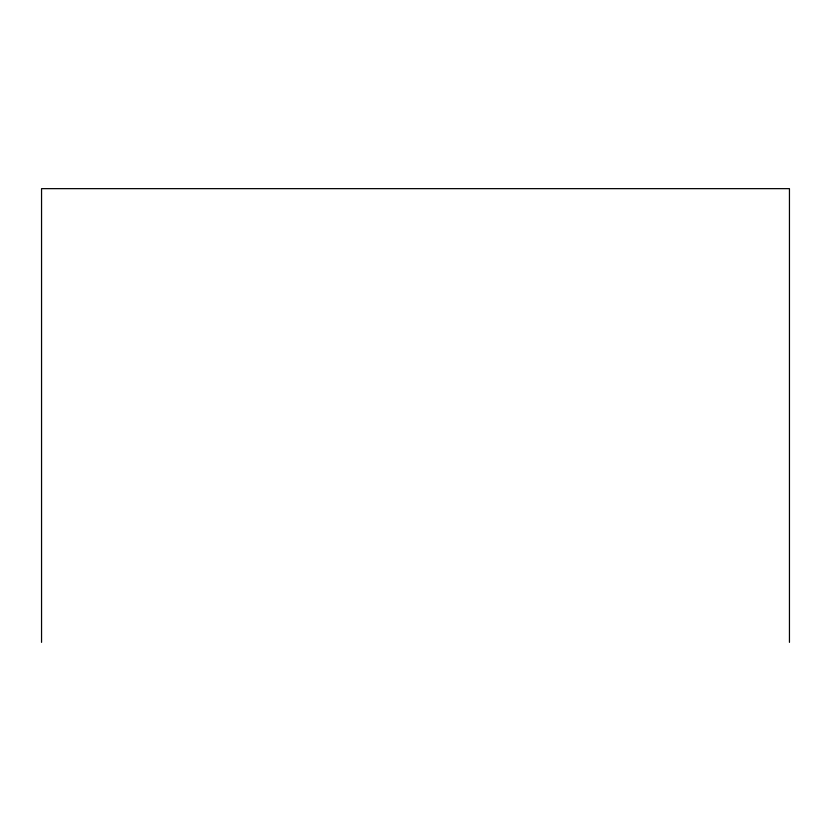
<?xml version="1.0" encoding="UTF-8"?>
<svg xmlns="http://www.w3.org/2000/svg" width="831" height="831" viewBox="0 0 831 831"><rect width="100%" height="100%" fill="white"/><g stroke="black" fill="none" stroke-linecap="round" stroke-linejoin="round"><path stroke-width="1.25" d="M789.45 642.353L789.45 188.647L41.55 188.647L41.55 642.353"/></g></svg>
